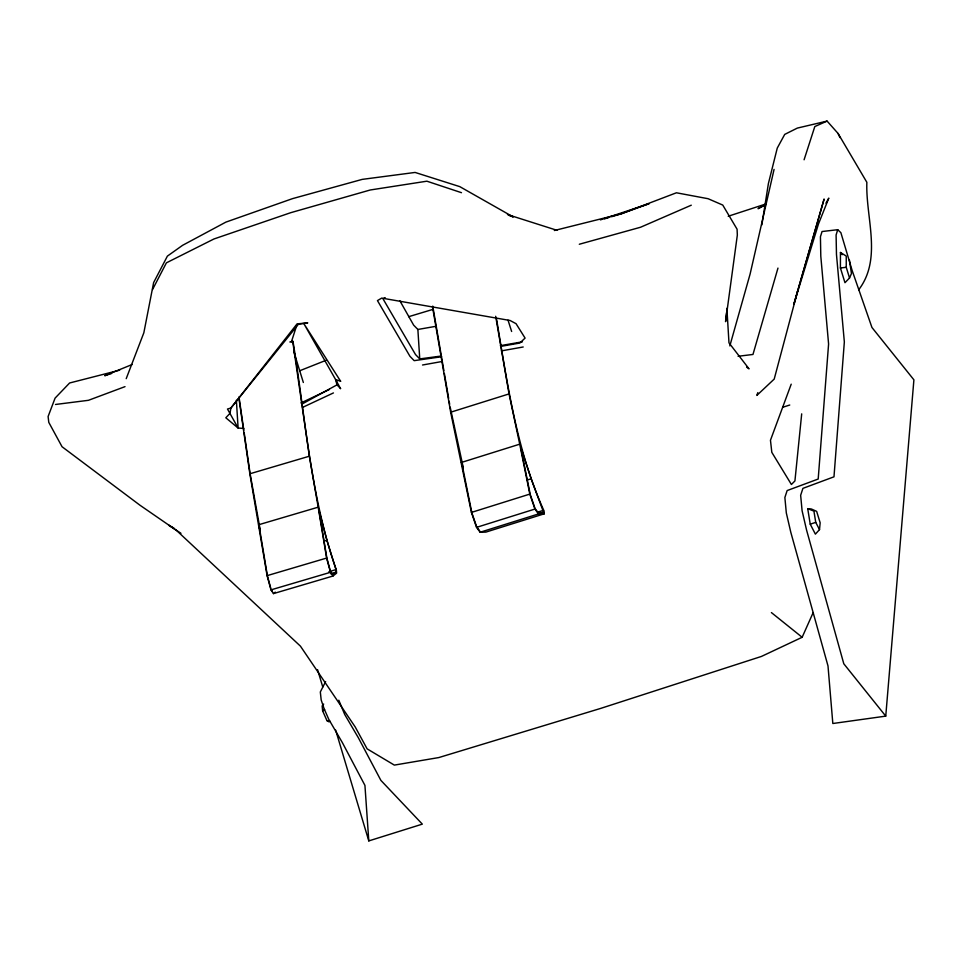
<?xml version="1.0" encoding="UTF-8"?>
<svg xmlns="http://www.w3.org/2000/svg" width="962" height="962" viewBox="0 0 962 962"><rect width="100%" height="100%" fill="white"/><g stroke="black" fill="none" stroke-linecap="round" stroke-linejoin="round"><path stroke-width="1.44" d="M849.53 277.982L846.247 267.292L846.247 256.072L840.451 252.465L840.415 267.989L844.973 282.708L849.53 277.982L851.454 273.557L849.422 260.065M885.749 716.125L913.9 379.834L871.945 327.477L852.152 270.526L840.884 232.696L837.722 229.702L822.041 231.529L820.43 236.772L820.802 256.253L828.595 344.023L818.193 479.028L787.144 490.56L784.872 497.51L786.315 512.926L790.812 532.335L828.005 665.969L832.827 723.508L885.749 716.125L843.794 663.768L806.589 530.134L802.092 510.726L800.649 495.31L802.921 488.359L833.982 476.815L844.347 341.919L836.471 254.461L836.098 234.981L837.722 229.702M819.504 529.605L820.165 522.811L816.654 511.387L811.471 509.03L807.719 508.657L810.232 524.158L815.391 534.138L819.504 529.605L815.74 522.378L813.924 511.111L807.719 508.657M726.454 312.77L725.576 321.657L737.337 235.065L737.084 229.221L722.751 205.062L708.092 198.713L676.43 192.785L621.32 213.78L611.567 216.727M801.695 413.864L794.925 480.952L791.401 484.487L771.813 452.344L770.466 440.247L791.209 384.175M761.844 224.928L768.385 183.598L777.26 148.088L784.715 134.403L797.33 128.09L827.092 121.092L838.082 133.477L866.858 182.311C865.523 217.628 882.515 258.622 858.693 289.778M774.073 169.396L750.095 274.086L729.833 345.899M825.937 203.162L828.811 198.112L818.494 223.918L793.987 303.8L824.121 199.002L797.943 289.959L774.206 379.088L756.853 395.418L757.816 392.628M793.987 303.8L797.943 289.959M777.969 268.085L752.969 354.461L738.094 356.277M291.318 342.111L296.549 325.902M804.088 159.776L814.814 126.551L827.092 121.092M126.214 378.655L143.843 332.78L153.619 282.6L167.388 256.12L182.6 245.31L225.866 222.126L292.472 198.653L362.241 179.377L415.091 172.439L459.776 186.628L513.275 216.979L509.343 215.584M119.673 370.166L69.601 382.996L55.087 398.124L48.1 416.522L48.785 422.366L62.049 446.741L139.959 505.218L176.443 530.375L300.445 646.163L355.17 726.887L367.123 748.857L394.348 765.103L438.816 757.563L600.516 708.453L761.447 656.433L802.152 637.277L813.167 612.59M325.625 681.589L320.322 691.967L321.176 699.915L324.062 708.597L328.727 719.227L342.352 742.592L364.935 785.389L368.795 840.908L422.33 824.133L380.892 780.386L358.321 737.698L344.709 714.489L338.816 700.228M152.549 289.526L166.402 262.842L213.961 238.973L290.656 212.71L370.262 189.983L426.875 181.193L461.483 192.689M323.677 704.076L322.15 705.952L322.643 710.894L326.948 720.634L329.1 721.897M238.744 397.09L249.855 473.785L267.099 575.649L270.971 589.874L273.461 593.602L275.3 592.135M273.461 593.602L332.96 576.034L336.64 573.099L336.327 569.889C310.449 496.464 305.519 418.109 293.061 341.823L292.688 341.173L289.851 342.003M336.231 572.053L332.66 574.795L330.507 571.572L326.924 558.369L318.927 510.088L326.876 540.295L335.991 569.612L336.231 572.053L330.567 573.725M322.643 710.894L324.639 709.511M301.695 404.244L337.001 384.848L336.808 381.902M385.161 297.595L383.02 298.857L415.5 354.533L419.745 358.91L441.293 356.024M765.776 204.245L758.044 208.682L765.764 204.726M300.962 402.946L329.461 389.454M302.561 407.395L333.441 392.929M691.281 205.195L640.548 227.248L579.304 244.252M132.227 364.478L104.726 375.709L111.688 373.448M299.843 370.707L326.19 360.245M125.024 386.64L88.48 400.3L55.519 404.473M600.396 219.889L649.097 203.703L621.32 213.78L554.34 230.519M728.222 216.246L765.343 204.136M810.232 524.158L815.74 522.378M782.948 407.191L789.754 405.026M496.452 318.554C507.443 383.67 516.474 450.06 543.963 510.786L544.276 513.804L485.882 532.106L480.122 532.251L476.539 527.368L471.416 512.421L450.661 412.217L509.042 393.915L495.67 316.294M461.327 462.481L519.72 444.179L509.042 393.915M526.899 480.11L531.168 478.763L543.698 512.614L538.107 512.662L535.016 508.453L530.266 494.576L520.695 447.198L531.168 478.763M471.416 512.421L529.809 494.107L519.72 444.179M476.539 527.368L534.932 509.066L538.516 513.948L544.276 513.804M537.77 512.109L543.47 510.317M480.122 532.251L538.516 513.948M604.593 218.831L608.778 217.568M408.67 316.69L433.128 309.331M249.855 473.785L309.367 456.204L292.688 341.173M258.67 524.747L318.182 507.178L309.367 456.204M324.038 541.125L326.876 540.295M267.099 575.649L326.611 558.068L318.182 507.178M328.908 571.705L335.991 569.612M270.971 589.874L330.483 572.306L332.96 576.034M436.279 326.25L417.869 329.461L413.636 325.132L399.855 300.733M422.522 365.007L441.498 361.604M501.322 350.902L523.208 346.981M500.312 345.683L522.45 341.811M441.63 356.746L414.165 360.654L409.932 356.277L377.453 300.601L381.722 298.088L510.1 320.502L516.041 323.677L525.084 338.095L519.829 343.037L500.649 346.404M840.415 267.989L846.247 267.292M243.819 428.451L238.119 428.042L225.817 417.785L229.99 413.335L230.916 408.02L297.066 323.869L307.768 322.895L298.448 324.182L230.916 408.02L227.477 409.03L238.119 428.042L236.363 400.312M326.948 720.634L329.762 721.055M507.455 214.538L556.962 230.303M174.05 528.186L168.807 525.264L180.952 533.309M746.62 367.147L749.037 368.843L728.98 342.857L726.887 308.333M771.404 612.59L802.152 637.277M840.451 252.465L842.195 254.702M479.725 530.964L476.635 526.755L471.873 512.878L462.301 465.5L463.215 468.253M271.007 589.141L272.438 591.293M838.082 133.477L839.946 137.566M529.809 494.107L534.932 509.066M463.239 467.4L450.168 407.118M508.032 320.19L511.64 331.481M293.699 351.334L303.343 382.479M317.592 669.72L322.763 686.976M335.666 730.134L368.795 840.908M326.611 558.068L330.483 572.306M270.647 587.818L267.412 575.937L259.415 527.657L260.173 530.531M260.137 529.509L250.228 474.374L244.24 433.104M432.756 306.108L443.855 370.526M444.36 373.448L448.653 398.34M449.158 401.262L449.663 404.196M432.479 306.758L450.661 412.217M239.322 399.194L243.807 430.146M417.869 329.461L419.745 358.91M340.608 381.217L335.606 379.581L303.872 323.665L340.608 381.217M340.548 388.588L337.001 384.848L335.606 379.581L340.548 388.588"/></g></svg>
